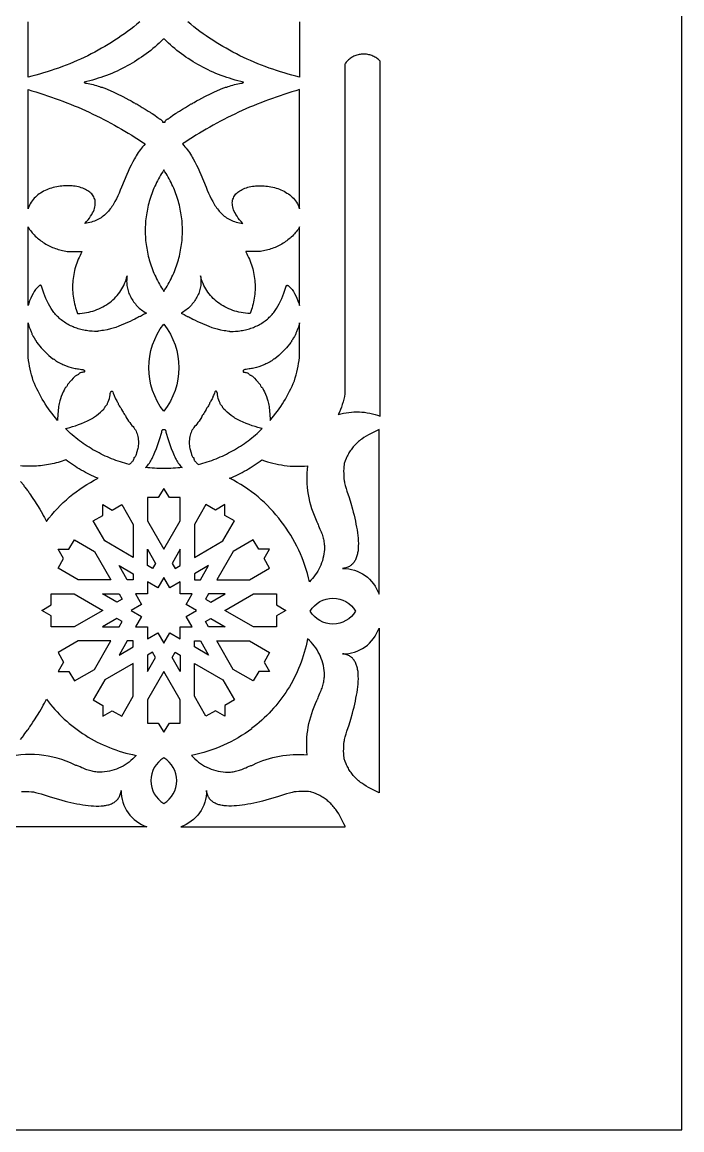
# Model space of a CAD drawing. Extents: x -580 to 993, y -400 to 388.
# Drawn here: x 427.5 to 580, y -387.5 to -131.6 of the extents above; entities that cross this region are included whole.
import ezdxf

# ---------------------------------------------------------------- set-up
doc = ezdxf.new("R2010")
doc.units = 0
doc.layers.add('LAYER_1', color=18, linetype='CONTINUOUS')

msp = doc.modelspace()

# ---------------------------------------------------------------- linework, layer by layer
at = {"layer": 'LAYER_1'}
for points in [[(-580, -387.5), (580, -387.5), (580, 387.5), (-580, 387.5)], [(460.25, -154.75), (460.4, -154.75), (460.45, -154.75), (460.48, -154.74), (460.51, -154.72), (460.53, -154.7), (460.55, -154.64), (460.59, -154.53), (460.66, -154.42), (460.74, -154.31), (460.83, -154.21), (460.94, -154.12), (461.04, -154.05), (461.14, -154), (461.18, -153.99), (461.22, -153.98), (461.29, -153.97), (461.37, -153.94), (461.44, -153.89), (461.5, -153.83), (461.6, -153.73), (461.79, -153.57), (462.36, -153.15), (462.98, -152.72), (463.25, -152.55), (463.45, -152.43), (463.87, -152.18), (464.57, -151.75), (465.26, -151.32), (465.71, -151.06), (465.96, -150.9), (466.22, -150.72), (466.33, -150.64), (466.44, -150.57), (466.54, -150.53), (466.61, -150.51), (466.7, -150.48), (466.86, -150.4), (467.07, -150.29), (467.29, -150.15), (467.82, -149.83), (468.09, -149.67), (468.32, -149.55), (469.7, -148.83), (470.16, -148.6), (470.74, -148.33), (471.38, -148.03), (471.98, -147.76), (473.92, -146.91), (474.35, -146.74), (474.5, -146.68), (474.59, -146.67), (474.67, -146.65), (474.8, -146.61), (475.14, -146.49), (475.44, -146.38), (475.8, -146.26), (476.19, -146.15), (476.59, -146.03), (477, -145.93), (477.39, -145.85), (477.74, -145.78), (478.03, -145.73), (478.33, -145.69), (478.44, -145.66), (478.53, -145.63), (478.6, -145.6), (478.65, -145.56), (478.68, -145.53), (478.69, -145.49), (478.03, -145.34), (477.38, -145.17), (476.72, -144.99), (476.08, -144.8), (475.43, -144.6), (474.8, -144.39), (474.17, -144.17), (473.54, -143.94), (472.92, -143.7), (472.3, -143.45), (471.69, -143.19), (471.08, -142.92), (470.48, -142.64), (469.89, -142.35), (469.3, -142.05), (468.72, -141.74), (468.15, -141.42), (467.58, -141.09), (467.02, -140.76), (466.46, -140.41), (465.91, -140.05), (465.37, -139.69), (464.84, -139.31), (464.32, -138.93), (463.8, -138.54), (463.29, -138.14), (462.78, -137.73), (462.29, -137.31), (461.8, -136.88), (461.33, -136.45), (460.86, -136), (460.4, -135.55), (460.38, -135.55), (460.25, -135.54), (460.13, -135.55), (460.11, -135.55), (459.65, -136), (459.18, -136.45), (458.7, -136.88), (458.22, -137.31), (457.72, -137.73), (457.22, -138.14), (456.71, -138.54), (456.19, -138.93), (455.67, -139.31), (455.13, -139.69), (454.59, -140.05), (454.05, -140.41), (453.49, -140.76), (452.93, -141.09), (452.36, -141.42), (451.79, -141.74), (451.21, -142.05), (450.62, -142.35), (450.03, -142.64), (449.43, -142.92), (448.82, -143.19), (448.21, -143.45), (447.59, -143.7), (446.97, -143.94), (446.34, -144.17), (445.71, -144.39), (445.07, -144.6), (444.43, -144.8), (443.78, -144.99), (443.13, -145.17), (442.48, -145.34), (441.82, -145.49), (441.83, -145.53), (441.86, -145.56), (441.91, -145.6), (441.98, -145.63), (442.07, -145.66), (442.18, -145.69), (442.47, -145.73), (442.77, -145.78), (443.12, -145.85), (443.51, -145.93), (443.92, -146.03), (444.32, -146.15), (444.71, -146.26), (445.07, -146.38), (445.36, -146.49), (445.71, -146.61), (445.84, -146.65), (445.92, -146.67), (446.01, -146.68), (446.16, -146.74), (446.36, -146.81), (446.59, -146.91), (448.52, -147.76), (449.13, -148.03), (449.77, -148.33), (450.35, -148.6), (450.81, -148.83), (452.19, -149.55), (452.42, -149.67), (452.69, -149.83), (452.97, -149.99), (453.22, -150.15), (453.44, -150.29), (453.65, -150.4), (453.81, -150.48), (453.86, -150.5), (453.9, -150.51), (453.97, -150.53), (454.07, -150.57), (454.18, -150.64), (454.29, -150.72), (454.55, -150.9), (454.68, -150.99), (454.8, -151.06), (455.24, -151.32), (455.94, -151.75), (456.63, -152.18), (457.06, -152.43), (457.26, -152.55), (457.52, -152.72), (458.15, -153.15), (458.71, -153.57), (458.91, -153.73), (459.01, -153.83), (459.07, -153.89), (459.14, -153.94), (459.22, -153.97), (459.29, -153.98), (459.37, -154), (459.47, -154.05), (459.57, -154.12), (459.67, -154.21), (459.77, -154.31), (459.85, -154.42), (459.92, -154.53), (459.96, -154.64), (459.98, -154.7), (460, -154.72), (460.03, -154.74), (460.06, -154.75), (460.11, -154.75)], [(510.25, -140.65), (510.07, -140.45), (509.88, -140.28), (509.68, -140.11), (509.48, -139.96), (509.27, -139.81), (509.05, -139.68), (508.82, -139.56), (508.6, -139.46), (508.36, -139.36), (508.12, -139.28), (507.88, -139.21), (507.64, -139.15), (507.39, -139.1), (507.14, -139.06), (506.89, -139.03), (506.64, -139.02), (506.39, -139.02), (506.14, -139.03), (505.89, -139.05), (505.64, -139.08), (505.39, -139.12), (505.15, -139.18), (504.9, -139.24), (504.67, -139.32), (504.43, -139.41), (504.2, -139.5), (503.98, -139.61), (503.76, -139.74), (503.55, -139.87), (503.35, -140.01), (503.15, -140.16), (502.96, -140.33), (502.8, -140.47), (502.66, -140.61), (502.52, -140.75), (502.4, -140.89), (502.22, -141.12), (502.15, -141.23), (502.1, -141.32), (502.1, -217.51), (501.98, -218.12), (501.84, -218.73), (501.68, -219.34), (501.5, -219.94), (501.3, -220.53), (501.07, -221.12), (500.83, -221.7), (500.57, -222.28), (501.17, -222.11), (501.77, -221.97), (502.38, -221.86), (502.99, -221.77), (503.6, -221.7), (504.21, -221.66), (504.83, -221.65), (505.45, -221.66), (506.06, -221.69), (506.67, -221.75), (507.28, -221.84), (507.89, -221.95), (508.49, -222.09), (509.09, -222.26), (509.67, -222.44), (510.25, -222.66)], [(428.86, -147.2), (429.77, -147.47), (430.68, -147.74), (431.59, -148.02), (432.49, -148.31), (433.39, -148.61), (434.28, -148.92), (435.17, -149.23), (436.06, -149.56), (436.94, -149.89), (437.82, -150.23), (438.69, -150.58), (439.56, -150.94), (440.43, -151.3), (441.29, -151.68), (442.14, -152.06), (442.99, -152.45), (443.84, -152.85), (444.68, -153.25), (445.52, -153.67), (446.35, -154.09), (447.18, -154.52), (448, -154.96), (448.82, -155.4), (449.63, -155.86), (450.44, -156.32), (451.24, -156.79), (452.04, -157.26), (452.83, -157.75), (453.61, -158.24), (454.39, -158.74), (455.16, -159.25), (455.93, -159.77), (455.64, -160.09), (455.36, -160.41), (455.09, -160.75), (454.83, -161.08), (454.58, -161.42), (454.34, -161.77), (454.11, -162.12), (453.89, -162.47), (453.67, -162.82), (453.46, -163.18), (453.06, -163.9), (452.69, -164.63), (452.33, -165.36), (452, -166.1), (451.68, -166.83), (451.07, -168.29), (450.49, -169.72), (450.19, -170.42), (449.9, -171.11), (449.59, -171.78), (449.28, -172.42), (448.95, -173.05), (448.61, -173.65), (448.43, -173.95), (448.24, -174.23), (448.05, -174.51), (447.85, -174.78), (447.65, -175.04), (447.44, -175.29), (447.22, -175.54), (446.99, -175.77), (446.76, -176), (446.52, -176.22), (446.27, -176.43), (446.01, -176.63), (445.74, -176.82), (445.45, -176.99), (445.16, -177.16), (444.86, -177.32), (444.55, -177.46), (444.22, -177.59), (443.88, -177.71), (443.53, -177.82), (443.17, -177.92), (442.79, -178), (442.4, -178.07), (442, -178.12), (442.39, -177.7), (442.74, -177.28), (443.06, -176.87), (443.34, -176.47), (443.58, -176.09), (443.8, -175.71), (443.98, -175.34), (444.13, -174.99), (444.24, -174.64), (444.33, -174.3), (444.39, -173.98), (444.42, -173.66), (444.42, -173.36), (444.4, -173.07), (444.35, -172.78), (444.28, -172.51), (444.18, -172.25), (444.06, -172), (443.92, -171.76), (443.76, -171.54), (443.58, -171.32), (443.37, -171.11), (443.15, -170.92), (442.92, -170.74), (442.66, -170.57), (442.39, -170.41), (442.11, -170.26), (441.81, -170.12), (441.5, -170), (441.18, -169.89), (440.84, -169.78), (440.5, -169.7), (440.14, -169.62), (439.78, -169.55), (439.41, -169.5), (439.03, -169.46), (438.65, -169.43), (438.26, -169.42), (437.87, -169.41), (437.48, -169.42), (437.08, -169.44), (436.68, -169.48), (436.28, -169.52), (435.88, -169.58), (435.49, -169.66), (435.09, -169.74), (434.7, -169.84), (434.31, -169.95), (433.93, -170.07), (433.55, -170.21), (433.18, -170.36), (432.82, -170.53), (432.46, -170.7), (432.12, -170.89), (431.78, -171.1), (431.46, -171.32), (431.15, -171.55), (430.85, -171.79), (430.57, -172.05), (430.3, -172.32), (430.04, -172.61), (429.8, -172.91), (429.58, -173.23), (429.38, -173.56), (429.2, -173.93), (429.13, -174.12), (429.07, -174.28), (429.01, -174.42), (428.96, -174.55), (428.91, -174.65), (428.86, -174.72)], [(491.65, -147.2), (490.74, -147.47), (489.83, -147.74), (488.92, -148.02), (488.02, -148.31), (487.12, -148.61), (486.23, -148.92), (485.34, -149.23), (484.45, -149.56), (483.57, -149.89), (482.69, -150.23), (481.82, -150.58), (480.95, -150.94), (480.08, -151.3), (479.22, -151.68), (478.37, -152.06), (477.51, -152.45), (476.67, -152.85), (475.83, -153.25), (474.99, -153.67), (474.16, -154.09), (473.33, -154.52), (472.51, -154.96), (471.69, -155.4), (470.88, -155.86), (470.07, -156.32), (469.27, -156.79), (468.47, -157.26), (467.68, -157.75), (466.9, -158.24), (466.12, -158.74), (465.34, -159.25), (464.58, -159.77), (464.87, -160.09), (465.14, -160.41), (465.41, -160.75), (465.67, -161.08), (465.92, -161.42), (466.16, -161.77), (466.4, -162.12), (466.62, -162.47), (466.84, -162.82), (467.05, -163.18), (467.45, -163.9), (467.82, -164.63), (468.17, -165.36), (468.51, -166.1), (468.83, -166.83), (469.44, -168.29), (470.02, -169.72), (470.31, -170.42), (470.61, -171.11), (470.92, -171.78), (471.23, -172.42), (471.56, -173.05), (471.9, -173.65), (472.08, -173.95), (472.27, -174.23), (472.46, -174.51), (472.66, -174.78), (472.86, -175.04), (473.07, -175.29), (473.29, -175.54), (473.51, -175.77), (473.75, -176), (473.99, -176.22), (474.24, -176.43), (474.5, -176.63), (474.77, -176.82), (475.05, -176.99), (475.35, -177.16), (475.65, -177.32), (475.96, -177.46), (476.29, -177.59), (476.62, -177.71), (476.97, -177.82), (477.34, -177.92), (477.71, -178), (478.1, -178.07), (478.51, -178.12), (478.12, -177.7), (477.77, -177.28), (477.45, -176.87), (477.17, -176.47), (476.92, -176.09), (476.71, -175.71), (476.53, -175.34), (476.38, -174.99), (476.27, -174.64), (476.18, -174.3), (476.12, -173.98), (476.09, -173.66), (476.08, -173.36), (476.11, -173.07), (476.16, -172.78), (476.23, -172.51), (476.33, -172.25), (476.45, -172), (476.59, -171.76), (476.75, -171.54), (476.93, -171.32), (477.13, -171.11), (477.35, -170.92), (477.59, -170.74), (477.85, -170.57), (478.12, -170.41), (478.4, -170.26), (478.7, -170.12), (479.01, -170), (479.33, -169.89), (479.67, -169.78), (480.01, -169.7), (480.37, -169.62), (480.73, -169.55), (481.1, -169.5), (481.48, -169.46), (481.86, -169.43), (482.25, -169.42), (482.64, -169.41), (483.03, -169.42), (483.43, -169.44), (483.83, -169.48), (484.23, -169.52), (484.63, -169.58), (485.02, -169.66), (485.42, -169.74), (485.81, -169.84), (486.2, -169.95), (486.58, -170.07), (486.96, -170.21), (487.33, -170.36), (487.69, -170.53), (488.04, -170.7), (488.39, -170.89), (488.72, -171.1), (489.05, -171.32), (489.36, -171.55), (489.66, -171.79), (489.94, -172.05), (490.21, -172.32), (490.47, -172.61), (490.7, -172.91), (490.92, -173.23), (491.13, -173.56), (491.31, -173.93), (491.38, -174.12), (491.44, -174.28), (491.49, -174.42), (491.55, -174.55), (491.6, -174.65), (491.65, -174.72)], [(460.25, -193.81), (460.52, -193.4), (460.78, -192.99), (461.02, -192.58), (461.26, -192.16), (461.49, -191.75), (461.72, -191.33), (461.93, -190.9), (462.14, -190.48), (462.34, -190.05), (462.53, -189.62), (462.71, -189.19), (462.88, -188.75), (463.04, -188.32), (463.2, -187.88), (463.35, -187.44), (463.48, -187), (463.61, -186.55), (463.74, -186.11), (463.85, -185.66), (463.96, -185.22), (464.05, -184.77), (464.14, -184.32), (464.22, -183.87), (464.29, -183.42), (464.35, -182.96), (464.41, -182.51), (464.46, -182.06), (464.49, -181.61), (464.52, -181.15), (464.54, -180.7), (464.56, -180.24), (464.56, -179.79), (464.56, -179.33), (464.54, -178.88), (464.52, -178.42), (464.49, -177.97), (464.46, -177.52), (464.41, -177.06), (464.35, -176.61), (464.29, -176.16), (464.22, -175.71), (464.14, -175.26), (464.05, -174.81), (463.96, -174.36), (463.85, -173.91), (463.74, -173.46), (463.61, -173.02), (463.48, -172.58), (463.35, -172.14), (463.2, -171.7), (463.04, -171.26), (462.88, -170.82), (462.71, -170.39), (462.53, -169.95), (462.34, -169.52), (462.14, -169.1), (461.93, -168.67), (461.72, -168.25), (461.49, -167.83), (461.26, -167.41), (461.02, -166.99), (460.78, -166.58), (460.52, -166.17), (460.25, -165.77), (459.99, -166.17), (459.73, -166.58), (459.48, -166.99), (459.24, -167.41), (459.01, -167.83), (458.79, -168.25), (458.58, -168.67), (458.37, -169.1), (458.17, -169.52), (457.98, -169.95), (457.8, -170.39), (457.63, -170.82), (457.47, -171.26), (457.31, -171.7), (457.16, -172.14), (457.02, -172.58), (456.89, -173.02), (456.77, -173.46), (456.66, -173.91), (456.55, -174.36), (456.46, -174.81), (456.37, -175.26), (456.29, -175.71), (456.22, -176.16), (456.15, -176.61), (456.1, -177.06), (456.05, -177.52), (456.01, -177.97), (455.99, -178.42), (455.96, -178.88), (455.95, -179.33), (455.95, -179.79), (455.95, -180.24), (455.96, -180.7), (455.99, -181.15), (456.01, -181.61), (456.05, -182.06), (456.1, -182.51), (456.15, -182.96), (456.22, -183.42), (456.29, -183.87), (456.37, -184.32), (456.46, -184.77), (456.55, -185.22), (456.66, -185.66), (456.77, -186.11), (456.89, -186.55), (457.02, -187), (457.16, -187.44), (457.31, -187.88), (457.47, -188.32), (457.63, -188.75), (457.8, -189.19), (457.98, -189.62), (458.17, -190.05), (458.37, -190.48), (458.58, -190.9), (458.79, -191.33), (459.01, -191.75), (459.24, -192.16), (459.48, -192.58), (459.73, -192.99), (459.99, -193.4)], [(428.86, -178.92), (429.04, -179.21), (429.23, -179.49), (429.43, -179.76), (429.64, -180.03), (429.85, -180.29), (430.08, -180.54), (430.31, -180.79), (430.54, -181.03), (430.79, -181.26), (431.04, -181.49), (431.3, -181.71), (431.56, -181.92), (431.83, -182.13), (432.11, -182.33), (432.39, -182.52), (432.68, -182.71), (432.98, -182.88), (433.28, -183.05), (433.58, -183.22), (433.89, -183.37), (434.21, -183.52), (434.53, -183.65), (434.85, -183.78), (435.18, -183.91), (435.51, -184.02), (435.84, -184.13), (436.18, -184.22), (436.52, -184.31), (436.87, -184.39), (437.22, -184.46), (437.57, -184.52), (437.93, -184.58), (438.58, -184.6), (439.34, -184.62), (441.28, -184.63), (441.32, -184.72), (441.09, -185.13), (440.88, -185.55), (440.67, -185.98), (440.48, -186.4), (440.31, -186.83), (440.14, -187.27), (439.99, -187.7), (439.85, -188.14), (439.72, -188.58), (439.61, -189.03), (439.51, -189.47), (439.42, -189.92), (439.34, -190.37), (439.28, -190.82), (439.23, -191.27), (439.19, -191.73), (439.16, -192.18), (439.15, -192.63), (439.15, -193.09), (439.16, -193.54), (439.19, -194), (439.23, -194.45), (439.28, -194.9), (439.35, -195.35), (439.42, -195.81), (439.51, -196.26), (439.62, -196.7), (439.73, -197.15), (439.86, -197.6), (440, -198.04), (440.16, -198.48), (440.33, -198.92), (440.85, -198.89), (441.37, -198.85), (441.88, -198.79), (442.39, -198.71), (442.89, -198.61), (443.38, -198.49), (443.86, -198.35), (444.33, -198.2), (444.8, -198.03), (445.25, -197.84), (445.7, -197.63), (446.13, -197.41), (446.56, -197.17), (446.97, -196.92), (447.37, -196.65), (447.75, -196.37), (448.12, -196.08), (448.48, -195.77), (448.83, -195.45), (449.16, -195.11), (449.47, -194.76), (449.77, -194.4), (450.05, -194.03), (450.31, -193.65), (450.56, -193.25), (450.79, -192.85), (451, -192.43), (451.19, -192.01), (451.36, -191.57), (451.51, -191.13), (451.64, -190.68), (451.75, -190.22), (451.71, -190.54), (451.68, -190.86), (451.67, -191.18), (451.66, -191.5), (451.67, -191.81), (451.7, -192.13), (451.73, -192.44), (451.78, -192.75), (451.84, -193.06), (451.91, -193.37), (452, -193.67), (452.09, -193.97), (452.2, -194.27), (452.32, -194.56), (452.45, -194.85), (452.59, -195.13), (452.74, -195.41), (452.91, -195.69), (453.08, -195.95), (453.27, -196.22), (453.46, -196.48), (453.67, -196.73), (453.88, -196.97), (454.11, -197.21), (454.35, -197.45), (454.59, -197.67), (454.85, -197.89), (455.11, -198.1), (455.39, -198.3), (455.67, -198.49), (455.96, -198.68), (456.27, -198.86), (456.18, -198.87), (456.09, -198.9), (455.91, -198.97), (455.74, -199.07), (455.57, -199.18), (455.31, -199.34), (455.09, -199.48), (454.91, -199.58), (454.85, -199.6), (454.81, -199.61), (454.7, -199.64), (454.51, -199.73), (454.25, -199.86), (453.96, -200.02), (453.56, -200.23), (453.04, -200.49), (452.44, -200.77), (451.84, -201.03), (449.84, -201.89), (449.13, -202.16), (448.83, -202.26), (448.54, -202.35), (448.25, -202.43), (447.93, -202.5), (447.14, -202.67), (446.3, -202.82), (445.91, -202.88), (445.62, -202.92), (445.21, -202.98), (445.07, -203.01), (445, -203.04), (444.97, -203.05), (444.88, -203.05), (444.6, -203.06), (444.19, -203.05), (443.71, -203.03), (443.38, -203.01), (443.04, -202.98), (442.71, -202.94), (442.38, -202.89), (442.05, -202.84), (441.73, -202.78), (441.41, -202.71), (441.09, -202.63), (440.78, -202.54), (440.46, -202.45), (440.16, -202.35), (439.85, -202.24), (439.55, -202.13), (439.26, -202.01), (438.96, -201.88), (438.68, -201.74), (438.39, -201.6), (438.12, -201.45), (437.84, -201.29), (437.58, -201.13), (437.31, -200.96), (437.06, -200.79), (436.81, -200.6), (436.56, -200.42), (436.32, -200.22), (436.09, -200.02), (435.87, -199.81), (435.65, -199.6), (435.44, -199.38), (435.23, -199.16), (435.04, -198.93), (434.85, -198.69), (434.54, -198.27), (434.22, -197.79), (433.9, -197.26), (433.59, -196.69), (433.29, -196.09), (433, -195.47), (432.73, -194.84), (432.48, -194.22), (431.96, -192.63), (431.94, -192.57), (431.92, -192.51), (431.89, -192.47), (431.86, -192.44), (431.81, -192.42), (431.76, -192.42), (431.69, -192.43), (431.63, -192.46), (431.55, -192.49), (431.47, -192.54), (431.29, -192.67), (431.1, -192.85), (430.89, -193.07), (430.75, -193.23), (430.61, -193.42), (430.46, -193.62), (430.32, -193.84), (430.03, -194.33), (429.75, -194.86), (429.49, -195.42), (429.24, -195.99), (429.03, -196.56), (428.94, -196.84), (428.86, -197.11)], [(491.65, -178.92), (491.47, -179.21), (491.28, -179.49), (491.08, -179.76), (490.87, -180.03), (490.65, -180.29), (490.43, -180.54), (490.2, -180.79), (489.96, -181.03), (489.72, -181.26), (489.47, -181.49), (489.21, -181.71), (488.95, -181.92), (488.67, -182.13), (488.4, -182.33), (488.11, -182.52), (487.83, -182.71), (487.53, -182.88), (487.23, -183.05), (486.93, -183.22), (486.62, -183.37), (486.3, -183.52), (485.98, -183.65), (485.66, -183.78), (485.33, -183.91), (485, -184.02), (484.67, -184.13), (484.33, -184.22), (483.98, -184.31), (483.64, -184.39), (483.29, -184.46), (482.94, -184.52), (482.58, -184.58), (481.92, -184.6), (481.17, -184.62), (479.23, -184.63), (479.19, -184.72), (479.42, -185.13), (479.63, -185.55), (479.83, -185.98), (480.02, -186.4), (480.2, -186.83), (480.37, -187.27), (480.52, -187.7), (480.66, -188.14), (480.79, -188.58), (480.9, -189.03), (481, -189.47), (481.09, -189.92), (481.17, -190.37), (481.23, -190.82), (481.28, -191.27), (481.32, -191.73), (481.34, -192.18), (481.36, -192.63), (481.36, -193.09), (481.34, -193.54), (481.32, -194), (481.28, -194.45), (481.23, -194.9), (481.16, -195.35), (481.09, -195.81), (481, -196.26), (480.89, -196.7), (480.78, -197.15), (480.65, -197.6), (480.51, -198.04), (480.35, -198.48), (480.18, -198.92), (479.66, -198.89), (479.14, -198.85), (478.63, -198.79), (478.12, -198.71), (477.62, -198.61), (477.13, -198.49), (476.65, -198.35), (476.18, -198.2), (475.71, -198.03), (475.25, -197.84), (474.81, -197.63), (474.38, -197.41), (473.95, -197.17), (473.54, -196.92), (473.14, -196.65), (472.76, -196.37), (472.38, -196.08), (472.03, -195.77), (471.68, -195.45), (471.35, -195.11), (471.04, -194.76), (470.74, -194.4), (470.46, -194.03), (470.2, -193.65), (469.95, -193.25), (469.72, -192.85), (469.51, -192.43), (469.32, -192.01), (469.15, -191.57), (469, -191.13), (468.87, -190.68), (468.76, -190.22), (468.8, -190.54), (468.83, -190.86), (468.84, -191.18), (468.84, -191.5), (468.83, -191.81), (468.81, -192.13), (468.78, -192.44), (468.73, -192.75), (468.67, -193.06), (468.6, -193.37), (468.51, -193.67), (468.42, -193.97), (468.31, -194.27), (468.19, -194.56), (468.06, -194.85), (467.92, -195.13), (467.76, -195.41), (467.6, -195.69), (467.43, -195.95), (467.24, -196.22), (467.05, -196.48), (466.84, -196.73), (466.62, -196.97), (466.4, -197.21), (466.16, -197.45), (465.92, -197.67), (465.66, -197.89), (465.4, -198.1), (465.12, -198.3), (464.84, -198.49), (464.54, -198.68), (464.24, -198.86), (464.33, -198.87), (464.42, -198.9), (464.6, -198.97), (464.77, -199.07), (464.94, -199.18), (465.19, -199.34), (465.42, -199.48), (465.6, -199.58), (465.66, -199.6), (465.7, -199.61), (465.8, -199.64), (466, -199.73), (466.26, -199.86), (466.55, -200.02), (466.94, -200.23), (467.47, -200.49), (468.07, -200.77), (468.66, -201.03), (470.67, -201.89), (471.38, -202.16), (471.68, -202.26), (471.96, -202.35), (472.26, -202.43), (472.57, -202.5), (473.37, -202.67), (474.21, -202.82), (474.6, -202.88), (474.89, -202.92), (475.3, -202.98), (475.44, -203.01), (475.5, -203.04), (475.54, -203.05), (475.63, -203.05), (475.91, -203.06), (476.31, -203.05), (476.8, -203.03), (477.13, -203.01), (477.47, -202.98), (477.8, -202.94), (478.13, -202.89), (478.45, -202.84), (478.78, -202.78), (479.1, -202.71), (479.42, -202.63), (479.73, -202.54), (480.04, -202.45), (480.35, -202.35), (480.66, -202.24), (480.96, -202.13), (481.25, -202.01), (481.54, -201.88), (481.83, -201.74), (482.11, -201.6), (482.39, -201.45), (482.67, -201.29), (482.93, -201.13), (483.19, -200.96), (483.45, -200.79), (483.7, -200.6), (483.95, -200.42), (484.18, -200.22), (484.42, -200.02), (484.64, -199.81), (484.86, -199.6), (485.07, -199.38), (485.27, -199.16), (485.47, -198.93), (485.66, -198.69), (485.97, -198.27), (486.29, -197.79), (486.6, -197.26), (486.92, -196.69), (487.22, -196.09), (487.51, -195.47), (487.78, -194.84), (488.03, -194.22), (488.55, -192.63), (488.56, -192.57), (488.58, -192.51), (488.61, -192.47), (488.65, -192.44), (488.7, -192.42), (488.75, -192.42), (488.81, -192.43), (488.88, -192.46), (488.96, -192.49), (489.04, -192.54), (489.21, -192.67), (489.41, -192.85), (489.62, -193.07), (489.76, -193.23), (489.9, -193.42), (490.05, -193.62), (490.19, -193.84), (490.48, -194.33), (490.76, -194.86), (491.02, -195.42), (491.26, -195.99), (491.48, -196.56), (491.57, -196.84), (491.65, -197.11)], [(428.86, -201.12), (428.99, -201.57), (429.15, -202.05), (429.35, -202.56), (429.59, -203.16), (429.73, -203.49), (429.77, -203.61), (429.78, -203.68), (429.82, -203.78), (429.93, -203.97), (430.08, -204.23), (430.27, -204.53), (430.61, -205.08), (430.71, -205.27), (430.75, -205.36), (430.76, -205.39), (430.78, -205.44), (430.83, -205.51), (430.92, -205.63), (431.92, -206.82), (432.34, -207.3), (432.81, -207.8), (433.28, -208.27), (433.69, -208.66), (434.56, -209.43), (434.71, -209.43), (434.79, -209.45), (434.87, -209.49), (434.96, -209.56), (435.05, -209.64), (435.15, -209.74), (435.3, -209.85), (435.47, -209.96), (435.65, -210.06), (436.01, -210.23), (436.28, -210.38), (436.46, -210.49), (436.66, -210.59), (436.88, -210.7), (437.13, -210.8), (437.68, -211.01), (438.27, -211.21), (438.87, -211.39), (439.47, -211.55), (439.75, -211.61), (440.02, -211.66), (440.27, -211.7), (440.5, -211.73), (440.9, -211.77), (441.26, -211.83), (441.54, -211.89), (441.64, -211.92), (441.71, -211.94), (441.81, -212.01), (441.88, -212.08), (441.92, -212.17), (441.95, -212.26), (441.95, -212.34), (441.94, -212.38), (441.92, -212.41), (441.9, -212.44), (441.86, -212.46), (441.83, -212.48), (441.78, -212.48), (441.56, -212.5), (441.36, -212.53), (441.19, -212.57), (441.03, -212.61), (440.89, -212.67), (440.78, -212.73), (440.69, -212.8), (440.62, -212.88), (440.52, -212.98), (440.4, -213.08), (440.26, -213.16), (440.13, -213.21), (440.04, -213.25), (439.93, -213.32), (439.79, -213.43), (439.63, -213.56), (439.28, -213.9), (438.9, -214.3), (437.98, -215.31), (437.88, -215.62), (437.84, -215.74), (437.78, -215.84), (437.71, -215.91), (437.68, -215.92), (437.66, -215.93), (437.63, -215.94), (437.61, -215.95), (437.55, -216.02), (437.47, -216.12), (437.39, -216.25), (437.19, -216.61), (436.98, -217.05), (436.76, -217.56), (436.54, -218.09), (436.35, -218.62), (436.2, -219.11), (436.12, -219.42), (436.04, -219.74), (435.98, -220.08), (435.92, -220.43), (435.88, -220.8), (435.84, -221.19), (435.8, -221.61), (435.78, -222.05), (435.7, -223.63), (435.26, -223.11), (434.82, -222.58), (434.41, -222.05), (434, -221.5), (433.6, -220.95), (433.22, -220.4), (432.85, -219.83), (432.49, -219.26), (432.15, -218.68), (431.81, -218.09), (431.49, -217.5), (431.19, -216.9), (430.89, -216.3), (430.61, -215.69), (430.34, -215.07), (430.08, -214.45), (429.88, -213.79), (429.7, -213.12), (429.53, -212.46), (429.37, -211.8), (429.22, -211.13), (429.09, -210.47), (428.97, -209.8), (428.86, -209.12)], [(491.65, -201.12), (491.52, -201.57), (491.36, -202.05), (491.16, -202.56), (490.91, -203.16), (490.78, -203.49), (490.74, -203.61), (490.73, -203.68), (490.69, -203.78), (490.58, -203.97), (490.43, -204.23), (490.24, -204.53), (489.9, -205.08), (489.8, -205.27), (489.76, -205.36), (489.75, -205.39), (489.73, -205.44), (489.68, -205.51), (489.59, -205.63), (488.59, -206.82), (488.17, -207.3), (487.69, -207.8), (487.23, -208.27), (486.82, -208.66), (485.95, -209.43), (485.8, -209.43), (485.72, -209.45), (485.64, -209.49), (485.54, -209.56), (485.46, -209.64), (485.36, -209.74), (485.21, -209.85), (485.04, -209.96), (484.86, -210.06), (484.5, -210.23), (484.22, -210.38), (484.05, -210.49), (483.85, -210.59), (483.62, -210.7), (483.38, -210.8), (482.83, -211.01), (482.24, -211.21), (481.64, -211.39), (481.04, -211.55), (480.76, -211.61), (480.49, -211.66), (480.24, -211.7), (480.01, -211.73), (479.61, -211.77), (479.25, -211.83), (478.97, -211.89), (478.86, -211.92), (478.8, -211.94), (478.7, -212.01), (478.63, -212.08), (478.58, -212.17), (478.56, -212.26), (478.56, -212.34), (478.57, -212.38), (478.59, -212.41), (478.61, -212.44), (478.64, -212.46), (478.68, -212.48), (478.73, -212.48), (478.95, -212.5), (479.14, -212.53), (479.32, -212.57), (479.48, -212.61), (479.62, -212.67), (479.73, -212.73), (479.82, -212.8), (479.89, -212.88), (479.99, -212.98), (480.11, -213.08), (480.25, -213.16), (480.38, -213.21), (480.47, -213.25), (480.58, -213.32), (480.72, -213.43), (480.87, -213.56), (481.23, -213.9), (481.61, -214.3), (482.53, -215.31), (482.62, -215.62), (482.67, -215.74), (482.73, -215.84), (482.79, -215.91), (482.82, -215.92), (482.85, -215.93), (482.88, -215.94), (482.9, -215.95), (482.96, -216.02), (483.04, -216.12), (483.12, -216.25), (483.32, -216.61), (483.53, -217.05), (483.75, -217.56), (483.96, -218.09), (484.16, -218.62), (484.31, -219.11), (484.39, -219.42), (484.46, -219.74), (484.53, -220.08), (484.58, -220.43), (484.63, -220.8), (484.67, -221.19), (484.71, -221.61), (484.73, -222.05), (484.81, -223.63), (485.25, -223.11), (485.68, -222.58), (486.1, -222.05), (486.51, -221.5), (486.9, -220.95), (487.29, -220.4), (487.66, -219.83), (488.02, -219.26), (488.36, -218.68), (488.69, -218.09), (489.02, -217.5), (489.32, -216.9), (489.62, -216.3), (489.9, -215.69), (490.17, -215.07), (490.43, -214.45), (490.63, -213.79), (490.81, -213.12), (490.98, -212.46), (491.14, -211.8), (491.29, -211.13), (491.42, -210.47), (491.54, -209.8), (491.65, -209.12)], [(437.5, -225.53), (437.7, -225.46), (437.94, -225.39), (438.5, -225.24), (439.17, -225.06), (439.85, -224.84), (440.55, -224.6), (441.25, -224.33), (441.93, -224.04), (442.59, -223.73), (443.23, -223.41), (443.82, -223.08), (444.01, -222.96), (444.22, -222.82), (444.66, -222.49), (445.13, -222.11), (445.59, -221.71), (446.01, -221.33), (446.35, -220.99), (446.48, -220.84), (446.57, -220.72), (446.64, -220.62), (446.65, -220.58), (446.66, -220.55), (446.67, -220.47), (446.71, -220.39), (446.77, -220.32), (446.85, -220.26), (446.91, -220.21), (446.98, -220.13), (447.06, -220.04), (447.13, -219.93), (447.2, -219.8), (447.27, -219.66), (447.41, -219.33), (447.54, -218.96), (447.66, -218.55), (447.75, -218.13), (447.83, -217.7), (447.88, -217.44), (447.95, -217.2), (447.99, -217.1), (448.03, -217.01), (448.07, -216.94), (448.11, -216.9), (448.17, -216.86), (448.22, -216.84), (448.27, -216.85), (448.32, -216.88), (448.37, -216.95), (448.43, -217.04), (448.58, -217.34), (448.8, -217.86), (448.89, -218.1), (448.95, -218.28), (449.01, -218.45), (449.11, -218.67), (449.24, -218.89), (449.37, -219.11), (449.5, -219.31), (449.6, -219.49), (449.68, -219.65), (449.69, -219.7), (449.7, -219.74), (449.71, -219.79), (449.73, -219.85), (449.82, -220.02), (449.95, -220.24), (450.12, -220.47), (450.28, -220.7), (450.41, -220.91), (450.5, -221.08), (450.52, -221.13), (450.53, -221.17), (450.54, -221.21), (450.57, -221.27), (450.67, -221.46), (450.83, -221.71), (451.01, -222), (451.2, -222.28), (451.36, -222.52), (451.46, -222.7), (451.49, -222.76), (451.5, -222.8), (451.51, -222.85), (451.55, -222.93), (451.67, -223.15), (451.86, -223.44), (452.1, -223.77), (452.36, -224.13), (452.63, -224.48), (452.89, -224.79), (453.13, -225.06), (453.32, -225.29), (453.51, -225.54), (453.67, -225.8), (453.83, -226.09), (453.96, -226.38), (454.08, -226.69), (454.17, -227.02), (454.25, -227.35), (454.32, -227.69), (454.36, -228.03), (454.39, -228.38), (454.39, -228.74), (454.38, -229.09), (454.34, -229.44), (454.29, -229.8), (454.21, -230.14), (453.95, -231.12), (453.85, -231.46), (453.77, -231.73), (453.69, -231.92), (453.62, -232.05), (453.56, -232.13), (453.48, -232.17), (453.45, -232.19), (453.41, -232.22), (453.35, -232.3), (453.31, -232.41), (453.3, -232.52), (453.29, -232.59), (453.25, -232.68), (453.2, -232.77), (453.14, -232.88), (453.06, -233), (452.97, -233.11), (452.86, -233.23), (452.76, -233.35), (452.46, -233.63), (452.35, -233.72), (452.25, -233.78), (451.73, -233.65), (451.22, -233.5), (450.7, -233.35), (450.2, -233.19), (449.69, -233.03), (449.19, -232.85), (448.69, -232.67), (448.19, -232.47), (447.7, -232.27), (447.21, -232.07), (446.72, -231.85), (446.24, -231.62), (445.76, -231.39), (445.29, -231.15), (444.81, -230.9), (444.35, -230.65), (443.88, -230.39), (443.43, -230.11), (442.97, -229.84), (442.52, -229.55), (442.08, -229.26), (441.63, -228.95), (441.2, -228.64), (440.77, -228.33), (440.34, -228), (439.92, -227.67), (439.5, -227.33), (439.09, -226.99), (438.68, -226.64), (438.28, -226.27), (437.89, -225.91)], [(483.01, -225.53), (482.81, -225.46), (482.57, -225.39), (482.01, -225.24), (481.34, -225.06), (480.65, -224.84), (479.96, -224.6), (479.26, -224.33), (478.58, -224.04), (477.91, -223.73), (477.28, -223.41), (476.68, -223.08), (476.5, -222.96), (476.29, -222.82), (475.85, -222.49), (475.38, -222.11), (474.92, -221.71), (474.5, -221.33), (474.16, -220.99), (474.03, -220.84), (473.93, -220.72), (473.87, -220.62), (473.86, -220.58), (473.85, -220.55), (473.84, -220.47), (473.8, -220.39), (473.74, -220.32), (473.66, -220.26), (473.6, -220.21), (473.52, -220.13), (473.45, -220.04), (473.38, -219.93), (473.31, -219.8), (473.24, -219.66), (473.1, -219.33), (472.97, -218.96), (472.85, -218.55), (472.76, -218.13), (472.68, -217.7), (472.63, -217.44), (472.56, -217.2), (472.52, -217.1), (472.48, -217.01), (472.44, -216.94), (472.4, -216.9), (472.34, -216.86), (472.29, -216.84), (472.24, -216.85), (472.19, -216.88), (472.13, -216.95), (472.08, -217.04), (471.93, -217.34), (471.71, -217.86), (471.62, -218.1), (471.56, -218.28), (471.5, -218.45), (471.39, -218.67), (471.27, -218.89), (471.13, -219.11), (471.01, -219.31), (470.9, -219.49), (470.83, -219.65), (470.81, -219.7), (470.81, -219.74), (470.8, -219.79), (470.78, -219.85), (470.69, -220.02), (470.55, -220.24), (470.39, -220.47), (470.23, -220.7), (470.1, -220.91), (470.01, -221.08), (469.99, -221.13), (469.98, -221.17), (469.97, -221.21), (469.94, -221.27), (469.84, -221.46), (469.68, -221.71), (469.49, -222), (469.31, -222.28), (469.15, -222.52), (469.05, -222.7), (469.02, -222.76), (469.01, -222.8), (469, -222.85), (468.96, -222.93), (468.84, -223.15), (468.65, -223.44), (468.41, -223.77), (468.15, -224.13), (467.88, -224.48), (467.62, -224.79), (467.38, -225.06), (467.18, -225.29), (467, -225.54), (466.83, -225.8), (466.68, -226.09), (466.55, -226.38), (466.43, -226.69), (466.33, -227.02), (466.25, -227.35), (466.19, -227.69), (466.15, -228.03), (466.12, -228.38), (466.12, -228.74), (466.13, -229.09), (466.17, -229.44), (466.22, -229.8), (466.3, -230.14), (466.55, -231.12), (466.65, -231.46), (466.74, -231.73), (466.82, -231.92), (466.89, -232.05), (466.95, -232.13), (467.02, -232.17), (467.06, -232.19), (467.1, -232.22), (467.16, -232.3), (467.2, -232.41), (467.21, -232.52), (467.22, -232.59), (467.25, -232.68), (467.3, -232.77), (467.37, -232.88), (467.45, -233), (467.54, -233.11), (467.64, -233.23), (467.75, -233.35), (468.05, -233.63), (468.16, -233.72), (468.26, -233.78), (468.78, -233.65), (469.29, -233.5), (469.8, -233.35), (470.31, -233.19), (470.82, -233.03), (471.32, -232.85), (471.82, -232.67), (472.32, -232.47), (472.81, -232.27), (473.3, -232.07), (473.79, -231.85), (474.27, -231.62), (474.75, -231.39), (475.22, -231.15), (475.69, -230.9), (476.16, -230.65), (476.62, -230.39), (477.08, -230.11), (477.54, -229.84), (477.99, -229.55), (478.43, -229.26), (478.87, -228.95), (479.31, -228.64), (479.74, -228.33), (480.17, -228), (480.59, -227.67), (481.01, -227.33), (481.42, -226.99), (481.82, -226.64), (482.23, -226.27), (482.62, -225.91)], [(460.25, -234.76), (459.69, -234.75), (459.14, -234.74), (458.6, -234.72), (458.07, -234.69), (457.56, -234.65), (457.05, -234.61), (456.55, -234.56), (456.05, -234.5), (456.16, -234.39), (456.29, -234.26), (456.56, -233.94), (456.74, -233.72), (456.91, -233.48), (457.08, -233.23), (457.25, -232.96), (457.41, -232.68), (457.57, -232.39), (457.73, -232.07), (457.89, -231.73), (458.05, -231.37), (458.21, -230.98), (458.54, -230.13), (458.89, -229.15), (459.26, -228.03), (459.8, -226.37), (459.8, -226.16), (459.81, -226.06), (459.85, -225.96), (459.9, -225.86), (459.96, -225.78), (459.99, -225.75), (460.04, -225.73), (460.12, -225.71), (460.25, -225.69), (460.39, -225.71), (460.47, -225.73), (460.52, -225.75), (460.54, -225.78), (460.61, -225.86), (460.66, -225.96), (460.7, -226.06), (460.71, -226.16), (460.71, -226.37), (461.25, -228.03), (461.62, -229.15), (461.96, -230.13), (462.3, -230.98), (462.46, -231.37), (462.62, -231.73), (462.78, -232.07), (462.94, -232.39), (463.1, -232.68), (463.26, -232.96), (463.43, -233.23), (463.6, -233.48), (463.77, -233.72), (463.95, -233.94), (464.22, -234.26), (464.35, -234.39), (464.46, -234.5), (463.96, -234.56), (463.46, -234.61), (462.95, -234.65), (462.44, -234.69), (461.91, -234.72), (461.37, -234.74), (460.82, -234.75)], [(460.25, -253.37), (464.05, -246.81), (464.05, -241.45), (461.56, -241.45), (460.25, -239.33), (458.95, -241.45), (456.46, -241.45), (456.46, -246.81)], [(453.19, -255.26), (446.62, -251.47), (443.95, -246.84), (446.15, -245.56), (446.15, -243.08), (448.31, -244.32), (450.51, -243.04), (453.19, -247.68)], [(467.32, -255.26), (473.88, -251.47), (476.56, -246.84), (474.35, -245.56), (474.35, -243.08), (472.2, -244.32), (470, -243.04), (467.32, -247.68)], [(444.23, -253.87), (448.02, -260.43), (440.44, -260.43), (435.8, -257.76), (437.08, -255.55), (435.83, -253.4), (438.32, -253.4), (439.59, -251.19)], [(476.28, -253.87), (472.49, -260.43), (480.07, -260.43), (484.71, -257.76), (483.43, -255.55), (484.68, -253.4), (482.19, -253.4), (480.91, -251.19)], [(457.67, -257.85), (456.46, -257.15), (456.46, -253.35), (458.36, -256.64)], [(462.84, -257.85), (464.05, -257.15), (464.05, -253.35), (462.15, -256.64)], [(453.19, -260.43), (451.8, -260.43), (449.9, -257.14), (453.19, -259.04)], [(467.32, -260.43), (468.71, -260.43), (470.61, -257.14), (467.32, -259.04)], [(460.25, -275.08), (461.64, -272.68), (464.05, -274.07), (464.05, -271.29), (466.82, -271.29), (465.43, -268.89), (467.84, -267.5), (465.43, -266.11), (466.82, -263.71), (464.05, -263.71), (464.05, -260.93), (461.64, -262.32), (460.25, -259.92), (458.87, -262.32), (456.46, -260.93), (456.46, -263.71), (453.69, -263.71), (455.08, -266.11), (452.67, -267.5), (455.08, -268.89), (453.69, -271.29), (456.46, -271.29), (456.46, -274.07), (458.87, -272.68)], [(432.08, -267.5), (434.21, -266.2), (434.2, -263.71), (439.56, -263.71), (446.12, -267.5), (439.56, -271.29), (434.2, -271.29), (434.21, -268.8)], [(450.6, -264.91), (449.4, -265.61), (446.11, -263.71), (449.91, -263.71)], [(469.91, -264.91), (471.11, -265.61), (474.4, -263.71), (470.6, -263.71)], [(474.38, -267.5), (480.95, -263.71), (486.31, -263.71), (486.3, -266.2), (488.42, -267.5), (486.3, -268.8), (486.31, -271.29), (480.95, -271.29)], [(450.6, -270.09), (449.4, -269.39), (446.11, -271.29), (449.91, -271.29)], [(469.91, -270.09), (471.11, -269.39), (474.4, -271.29), (470.6, -271.29)], [(444.23, -281.13), (448.02, -274.57), (440.44, -274.57), (435.8, -277.24), (437.08, -279.45), (435.83, -281.6), (438.32, -281.6), (439.59, -283.81)], [(453.19, -274.57), (451.8, -274.57), (449.9, -277.86), (453.19, -275.96)], [(480.57, -294.85), (479.81, -295.4), (479.04, -295.93), (478.24, -296.44), (477.43, -296.94), (476.61, -297.4), (475.77, -297.85), (474.92, -298.27), (474.05, -298.67), (473.17, -299.05), (472.28, -299.4), (471.37, -299.73), (470.46, -300.03), (469.53, -300.31), (468.58, -300.56), (467.63, -300.79), (466.67, -300.99), (467.04, -301.41), (467.44, -301.8), (467.86, -302.18), (468.29, -302.53), (468.75, -302.86), (469.21, -303.17), (469.69, -303.46), (470.19, -303.72), (470.7, -303.95), (471.22, -304.16), (471.75, -304.35), (472.29, -304.51), (472.84, -304.64), (473.39, -304.74), (473.96, -304.82), (474.53, -304.87), (474.82, -304.87), (475.11, -304.87), (475.4, -304.86), (475.69, -304.84), (475.98, -304.81), (476.27, -304.77), (476.56, -304.72), (476.85, -304.66), (477.14, -304.6), (477.43, -304.52), (477.72, -304.43), (478.01, -304.33), (478.31, -304.23), (478.6, -304.11), (478.89, -303.98), (479.18, -303.85), (479.59, -303.66), (479.96, -303.51), (480.24, -303.4), (480.34, -303.37), (480.4, -303.36), (480.47, -303.35), (480.57, -303.31), (480.88, -303.16), (481.61, -302.81), (482.36, -302.5), (483.12, -302.21), (483.88, -301.94), (484.65, -301.7), (485.43, -301.49), (486.21, -301.31), (487, -301.15), (487.79, -301.02), (488.58, -300.92), (489.38, -300.85), (490.18, -300.8), (490.98, -300.78), (491.79, -300.78), (492.59, -300.82), (493.39, -300.88), (493.32, -300.07), (493.29, -299.27), (493.28, -298.46), (493.3, -297.66), (493.34, -296.85), (493.42, -296.05), (493.52, -295.25), (493.65, -294.46), (493.8, -293.66), (493.99, -292.88), (494.2, -292.1), (494.44, -291.32), (494.7, -290.56), (494.99, -289.8), (495.31, -289.05), (495.66, -288.31), (495.81, -288), (495.85, -287.9), (495.86, -287.83), (495.87, -287.77), (495.9, -287.67), (496.01, -287.39), (496.16, -287.02), (496.35, -286.61), (496.49, -286.32), (496.61, -286.03), (496.73, -285.74), (496.83, -285.44), (496.93, -285.15), (497.02, -284.86), (497.1, -284.57), (497.16, -284.28), (497.22, -283.99), (497.27, -283.7), (497.31, -283.41), (497.34, -283.12), (497.36, -282.83), (497.37, -282.54), (497.37, -282.25), (497.37, -281.96), (497.32, -281.39), (497.24, -280.82), (497.14, -280.27), (497.01, -279.72), (496.85, -279.18), (496.66, -278.65), (496.45, -278.13), (496.22, -277.62), (495.96, -277.12), (495.67, -276.64), (495.36, -276.18), (495.03, -275.72), (494.68, -275.29), (494.3, -274.87), (493.91, -274.47), (493.49, -274.1), (493.33, -274.89), (493.15, -275.68), (492.95, -276.46), (492.73, -277.23), (492.5, -277.99), (492.25, -278.74), (491.99, -279.49), (491.7, -280.23), (491.4, -280.96), (491.09, -281.68), (490.75, -282.39), (490.41, -283.09), (490.04, -283.78), (489.67, -284.47), (489.27, -285.14), (488.86, -285.8), (488.44, -286.45), (488.01, -287.09), (487.55, -287.72), (487.09, -288.34), (486.61, -288.95), (486.12, -289.54), (485.62, -290.13), (485.1, -290.7), (484.57, -291.26), (484.03, -291.81), (483.47, -292.34), (482.91, -292.87), (482.33, -293.38), (481.74, -293.87), (481.14, -294.35), (480.53, -294.82)], [(467.32, -274.57), (468.71, -274.57), (470.61, -277.86), (467.32, -275.96)], [(476.28, -281.13), (472.49, -274.57), (480.07, -274.57), (484.71, -277.24), (483.43, -279.45), (484.68, -281.6), (482.19, -281.6), (480.91, -283.81)], [(457.67, -277.15), (456.46, -277.85), (456.46, -281.65), (458.36, -278.36)], [(462.84, -277.15), (464.05, -277.85), (464.05, -281.65), (462.15, -278.36)], [(453.19, -279.74), (446.62, -283.53), (443.95, -288.16), (446.15, -289.44), (446.15, -291.92), (448.31, -290.68), (450.51, -291.96), (453.19, -287.32)], [(467.32, -279.74), (473.88, -283.53), (476.56, -288.16), (474.35, -289.44), (474.35, -291.92), (472.2, -290.68), (470, -291.96), (467.32, -287.32)], [(460.25, -295.67), (461.56, -293.55), (464.05, -293.55), (464.05, -288.19), (460.25, -281.63), (456.46, -288.19), (456.46, -293.55), (458.95, -293.55)]]:
    msp.add_lwpolyline(points, close=True, dxfattribs=at)
for points in [[(454.71, -131.57), (454.02, -132.13), (453.32, -132.69), (452.61, -133.23), (451.89, -133.77), (451.17, -134.29), (450.43, -134.81), (449.69, -135.31), (448.94, -135.81), (448.18, -136.29), (447.42, -136.76), (446.64, -137.22), (445.86, -137.67), (445.07, -138.11), (444.27, -138.54), (443.47, -138.96), (442.66, -139.37), (441.84, -139.77), (441.02, -140.15), (440.19, -140.52), (439.35, -140.89), (438.51, -141.24), (437.66, -141.58), (436.8, -141.9), (435.94, -142.22), (435.07, -142.52), (434.2, -142.82), (433.32, -143.1), (432.44, -143.37), (431.55, -143.62), (430.66, -143.87), (429.76, -144.1), (428.86, -144.32), (428.86, -131.57)], [(491.65, -131.57), (491.65, -144.32), (490.75, -144.1), (489.85, -143.87), (488.96, -143.62), (488.07, -143.37), (487.19, -143.1), (486.31, -142.82), (485.44, -142.52), (484.57, -142.22), (483.71, -141.9), (482.85, -141.58), (482, -141.24), (481.16, -140.89), (480.32, -140.52), (479.49, -140.15), (478.67, -139.77), (477.85, -139.37), (477.04, -138.96), (476.24, -138.54), (475.44, -138.11), (474.65, -137.67), (473.87, -137.22), (473.09, -136.76), (472.33, -136.29), (471.57, -135.81), (470.82, -135.31), (470.07, -134.81), (469.34, -134.29), (468.61, -133.77), (467.9, -133.23), (467.19, -132.69), (466.49, -132.13), (465.8, -131.57)], [(437.59, -232.72), (437.16, -232.88), (436.72, -233.03), (436.27, -233.17), (435.83, -233.31), (435.38, -233.43), (434.93, -233.55), (434.48, -233.65), (434.03, -233.75), (433.57, -233.84), (433.12, -233.92), (432.66, -233.99), (432.2, -234.05), (431.74, -234.1), (431.28, -234.14), (430.82, -234.18), (430.36, -234.2), (429.89, -234.22), (429.43, -234.22), (428.97, -234.22), (428.51, -234.21), (428.04, -234.19), (427.58, -234.16), (427.12, -234.12)], [(445.05, -237), (444.56, -236.79), (444.06, -236.57), (443.57, -236.35), (443.09, -236.11), (442.6, -235.87), (442.12, -235.63), (441.65, -235.37), (441.18, -235.11), (440.72, -234.83), (440.26, -234.55), (439.8, -234.27), (439.35, -233.97), (438.9, -233.67), (438.46, -233.36), (438.02, -233.05), (437.59, -232.72)], [(482.91, -232.72), (483.55, -232.95), (484.18, -233.16), (484.83, -233.35), (485.47, -233.52), (486.12, -233.67), (486.78, -233.81), (487.43, -233.92), (488.09, -234.02), (488.76, -234.1), (489.42, -234.16), (490.09, -234.2), (490.75, -234.22), (491.42, -234.22), (492.09, -234.2), (492.76, -234.17), (493.43, -234.11), (493.35, -234.94), (493.3, -235.77), (493.28, -236.6), (493.29, -237.43), (493.33, -238.26), (493.39, -239.08), (493.49, -239.91), (493.62, -240.73), (493.77, -241.54), (493.95, -242.35), (494.17, -243.16), (494.41, -243.96), (494.68, -244.75), (494.98, -245.53), (495.3, -246.3), (495.48, -246.68), (495.66, -247.06), (495.81, -247.37), (495.85, -247.47), (495.86, -247.54), (495.87, -247.6), (495.9, -247.7), (496.01, -247.98), (496.16, -248.35), (496.35, -248.76), (496.49, -249.05), (496.61, -249.34), (496.73, -249.63), (496.83, -249.92), (496.93, -250.22), (497.02, -250.51), (497.1, -250.8), (497.16, -251.09), (497.22, -251.38), (497.27, -251.67), (497.31, -251.96), (497.34, -252.25), (497.36, -252.54), (497.37, -252.83), (497.37, -253.12), (497.37, -253.41), (497.32, -253.95), (497.25, -254.48), (497.16, -255), (497.04, -255.52), (496.9, -256.03), (496.73, -256.54), (496.54, -257.03), (496.33, -257.51), (496.1, -257.98), (495.85, -258.44), (495.57, -258.89), (495.27, -259.32), (494.96, -259.74), (494.62, -260.15), (494.27, -260.54), (493.89, -260.91), (493.68, -259.96), (493.43, -259.02), (493.17, -258.09), (492.87, -257.17), (492.55, -256.25), (492.2, -255.35), (491.83, -254.45), (491.44, -253.57), (491.01, -252.7), (490.57, -251.84), (490.1, -250.99), (489.61, -250.16), (489.09, -249.34), (488.55, -248.54), (487.98, -247.75), (487.39, -246.97), (486.8, -246.2), (486.18, -245.44), (485.54, -244.7), (484.87, -243.98), (484.19, -243.28), (483.49, -242.6), (482.77, -241.94), (482.03, -241.3), (481.27, -240.69), (480.49, -240.09), (479.69, -239.51), (478.88, -238.96), (478.04, -238.43), (477.2, -237.93), (476.33, -237.45), (475.45, -236.99)], [(475.46, -237), (475.95, -236.79), (476.45, -236.57), (476.94, -236.35), (477.42, -236.11), (477.91, -235.87), (478.38, -235.63), (478.86, -235.37), (479.33, -235.11), (479.79, -234.83), (480.25, -234.56), (480.71, -234.27), (481.16, -233.97), (481.61, -233.67), (482.05, -233.36), (482.49, -233.05), (482.92, -232.72)], [(427.1, -237.7), (427.86, -238.57), (427.93, -238.74), (428, -238.86), (428.11, -239.04), (428.42, -239.46), (428.74, -239.85), (428.86, -239.99), (428.93, -240.05), (428.97, -240.08), (429.01, -240.12), (429.03, -240.17), (429.04, -240.22), (429.05, -240.29), (429.1, -240.38), (429.17, -240.49), (429.26, -240.59), (429.42, -240.79), (429.68, -241.17), (430.01, -241.66), (430.38, -242.21), (431.59, -244.15), (432.19, -245.19), (432.4, -245.57), (432.65, -246.03), (432.89, -246.52), (433.12, -246.97), (433.71, -246.2), (434.33, -245.44), (434.97, -244.7), (435.64, -243.98), (436.32, -243.28), (437.02, -242.6), (437.74, -241.94), (438.48, -241.3), (439.24, -240.69), (440.02, -240.09), (440.82, -239.51), (441.63, -238.96), (442.47, -238.43), (443.31, -237.93), (444.18, -237.44), (445.06, -236.99)]]:
    msp.add_lwpolyline(points, dxfattribs=at)
for points in [[(460.25, -221.51, -0.344191), (460.25, -201.37, -0.344191)], [(510, -225.75), (509.88, -225.8), (509.28, -226.11), (508.2, -226.64), (507.6, -226.95), (507.03, -227.27), (506.5, -227.6), (505.99, -227.96), (505.75, -228.14), (505.51, -228.32), (505.28, -228.51), (505.06, -228.71), (504.84, -228.9), (504.64, -229.11), (504.43, -229.31), (504.24, -229.52), (504.05, -229.74), (503.87, -229.96), (503.69, -230.19), (503.52, -230.42), (503.36, -230.65), (503.2, -230.89), (503.05, -231.13), (502.91, -231.38), (502.77, -231.64), (502.64, -231.9), (502.51, -232.16), (502.39, -232.43), (502.17, -232.99), (501.97, -233.57), (501.94, -233.7), (501.91, -233.86), (501.86, -234.27), (501.83, -234.77), (501.82, -235.33), (501.83, -235.92), (501.85, -236.51), (501.89, -237.07), (501.95, -237.57), (501.99, -237.79), (502.04, -238.04), (502.19, -238.66), (502.38, -239.33), (502.59, -239.99), (503.1, -241.4), (503.49, -242.76), (503.87, -244.14), (504.05, -244.84), (504.22, -245.53), (504.38, -246.22), (504.53, -246.91), (504.67, -247.59), (504.8, -248.26), (504.91, -248.93), (505.01, -249.58), (505.09, -250.22), (505.15, -250.85), (505.19, -251.46), (505.22, -252.06), (505.21, -252.63), (505.19, -253.19), (505.14, -253.72), (505.1, -253.98), (505.06, -254.23), (505.01, -254.47), (504.96, -254.71), (504.89, -254.94), (504.82, -255.17), (504.75, -255.38), (504.66, -255.59), (504.57, -255.8), (504.46, -255.99), (504.35, -256.17), (504.23, -256.35), (504.11, -256.52), (503.97, -256.68), (503.83, -256.83), (503.67, -256.97), (503.51, -257.1), (503.34, -257.23), (503.15, -257.34), (502.96, -257.44), (502.76, -257.53), (502.55, -257.61), (502.32, -257.68), (502.09, -257.74), (501.85, -257.79), (501.59, -257.83, -0.324685), (510, -263.79)], [(494.1, -267.68, -0.573187), (504.58, -267.68, -0.573187)], [(510, -309.62), (509.88, -309.57), (509.28, -309.26), (508.2, -308.73), (507.6, -308.42), (507.03, -308.1), (506.5, -307.76), (505.99, -307.41), (505.75, -307.23), (505.51, -307.05), (505.28, -306.86), (505.06, -306.66), (504.84, -306.47), (504.64, -306.26), (504.43, -306.06), (504.24, -305.85), (504.05, -305.63), (503.87, -305.41), (503.69, -305.18), (503.52, -304.95), (503.36, -304.72), (503.2, -304.48), (503.05, -304.24), (502.91, -303.99), (502.77, -303.73), (502.64, -303.47), (502.51, -303.21), (502.39, -302.93), (502.17, -302.38), (501.97, -301.8), (501.94, -301.67), (501.91, -301.51), (501.86, -301.1), (501.83, -300.6), (501.82, -300.04), (501.83, -299.45), (501.85, -298.86), (501.89, -298.3), (501.95, -297.8), (501.99, -297.58), (502.04, -297.33), (502.19, -296.71), (502.38, -296.04), (502.59, -295.38), (503.1, -293.97), (503.49, -292.6), (503.87, -291.22), (504.05, -290.53), (504.22, -289.84), (504.38, -289.15), (504.53, -288.46), (504.67, -287.78), (504.8, -287.11), (504.91, -286.44), (505.01, -285.79), (505.09, -285.15), (505.15, -284.52), (505.19, -283.91), (505.22, -283.31), (505.21, -282.74), (505.19, -282.18), (505.14, -281.65), (505.1, -281.39), (505.06, -281.14), (505.01, -280.89), (504.96, -280.66), (504.89, -280.43), (504.82, -280.2), (504.75, -279.98), (504.66, -279.78), (504.57, -279.57), (504.46, -279.38), (504.35, -279.2), (504.23, -279.02), (504.11, -278.85), (503.97, -278.69), (503.83, -278.54), (503.67, -278.4), (503.51, -278.27), (503.34, -278.14), (503.15, -278.03), (502.96, -277.93), (502.76, -277.84), (502.55, -277.76), (502.32, -277.68), (502.09, -277.62), (501.85, -277.58), (501.59, -277.54, 0.324685), (510, -271.58)], [(460.25, -312.08, 0.573187), (460.25, -301.6, 0.573187)], [(502.19, -317.5), (502.14, -317.38), (501.83, -316.78), (501.3, -315.7), (500.99, -315.1), (500.67, -314.53), (500.33, -314), (499.98, -313.49), (499.8, -313.25), (499.62, -313.01), (499.43, -312.78), (499.23, -312.56), (499.04, -312.34), (498.83, -312.13), (498.63, -311.93), (498.42, -311.74), (498.2, -311.55), (497.98, -311.37), (497.75, -311.19), (497.52, -311.02), (497.29, -310.86), (497.05, -310.7), (496.81, -310.55), (496.56, -310.41), (496.3, -310.27), (496.04, -310.14), (495.78, -310.01), (495.5, -309.89), (494.95, -309.67), (494.37, -309.47), (494.24, -309.44), (494.08, -309.41), (493.67, -309.36), (493.17, -309.33), (492.61, -309.32), (492.02, -309.33), (491.43, -309.35), (490.87, -309.39), (490.37, -309.45), (490.15, -309.49), (489.9, -309.54), (489.28, -309.69), (488.61, -309.88), (487.95, -310.09), (486.54, -310.6), (485.17, -310.99), (483.8, -311.37), (483.1, -311.55), (482.41, -311.72), (481.72, -311.88), (481.03, -312.03), (480.35, -312.17), (479.68, -312.3), (479.01, -312.41), (478.36, -312.51), (477.72, -312.59), (477.09, -312.65), (476.48, -312.69), (475.88, -312.72), (475.31, -312.71), (474.75, -312.69), (474.22, -312.64), (473.96, -312.6), (473.71, -312.56), (473.46, -312.51), (473.23, -312.46), (473, -312.39), (472.77, -312.32), (472.55, -312.25), (472.35, -312.16), (472.14, -312.07), (471.95, -311.96), (471.77, -311.85), (471.59, -311.73), (471.42, -311.61), (471.26, -311.47), (471.11, -311.33), (470.97, -311.17), (470.84, -311.01), (470.71, -310.84), (470.6, -310.65), (470.5, -310.46), (470.41, -310.26), (470.33, -310.05), (470.25, -309.82), (470.19, -309.59), (470.15, -309.35), (470.11, -309.09, -0.324685), (464.15, -317.5)]]:
    msp.add_lwpolyline(points, format="xyb", close=True, dxfattribs=at)
for points in [[(427.1, -297.3), (427.86, -296.43), (427.93, -296.26), (428, -296.14), (428.11, -295.96), (428.42, -295.54), (428.74, -295.15), (428.86, -295.01), (428.93, -294.95), (428.97, -294.92), (429.01, -294.88), (429.03, -294.83), (429.04, -294.78), (429.05, -294.71), (429.1, -294.62), (429.17, -294.51), (429.26, -294.41), (429.42, -294.21), (429.68, -293.83), (430.01, -293.34), (430.38, -292.79), (431.59, -290.85), (432.19, -289.81), (432.4, -289.43), (432.65, -288.97), (432.89, -288.48), (433.12, -288.03), (433.58, -288.64), (434.07, -289.24), (434.56, -289.83), (435.07, -290.41), (435.6, -290.97), (436.13, -291.53), (436.68, -292.07), (437.24, -292.6), (437.81, -293.12), (438.4, -293.62), (438.99, -294.11), (439.6, -294.59), (440.22, -295.05), (440.85, -295.51), (441.49, -295.94), (442.14, -296.36), (442.8, -296.77), (443.47, -297.17), (444.16, -297.54), (444.85, -297.91), (445.55, -298.25), (446.26, -298.59), (446.98, -298.9), (447.71, -299.2), (448.45, -299.49), (449.19, -299.75), (449.95, -300), (450.71, -300.23), (451.48, -300.45), (452.26, -300.65), (453.05, -300.83), (453.84, -300.99), (453.46, -301.41), (453.07, -301.8), (452.65, -302.18), (452.21, -302.53), (451.76, -302.86), (451.3, -303.17), (450.82, -303.46), (450.32, -303.72), (449.81, -303.95), (449.29, -304.16), (448.76, -304.35), (448.22, -304.51), (447.67, -304.64), (447.12, -304.74), (446.55, -304.82), (445.98, -304.87), (445.69, -304.87), (445.4, -304.87), (445.11, -304.86), (444.82, -304.84), (444.53, -304.81), (444.24, -304.77), (443.95, -304.72), (443.66, -304.66), (443.37, -304.6), (443.08, -304.52), (442.79, -304.43), (442.49, -304.33), (442.2, -304.23), (441.91, -304.11), (441.62, -303.98), (441.33, -303.85), (440.92, -303.66), (440.55, -303.51), (440.27, -303.4), (440.17, -303.37), (440.11, -303.36), (440.04, -303.35), (439.94, -303.31), (439.63, -303.16, 0.18375), (422.99, -301.65)], [(427.34, -309.33), (427.9, -309.32), (428.49, -309.33), (429.08, -309.35), (429.64, -309.39), (430.14, -309.45), (430.36, -309.49), (430.61, -309.54), (431.23, -309.69), (431.9, -309.88), (432.56, -310.09), (433.97, -310.6), (435.33, -310.99), (436.71, -311.37), (437.41, -311.55), (438.1, -311.72), (438.79, -311.88), (439.48, -312.03), (440.16, -312.17), (440.83, -312.3), (441.5, -312.41), (442.15, -312.51), (442.79, -312.59), (443.42, -312.65), (444.03, -312.69), (444.63, -312.72), (445.2, -312.71), (445.76, -312.69), (446.29, -312.64), (446.55, -312.6), (446.8, -312.56), (447.04, -312.51), (447.28, -312.46), (447.51, -312.39), (447.74, -312.32), (447.95, -312.25), (448.16, -312.16), (448.37, -312.07), (448.56, -311.96), (448.74, -311.85), (448.92, -311.73), (449.09, -311.61), (449.25, -311.47), (449.4, -311.33), (449.54, -311.17), (449.67, -311.01), (449.8, -310.84), (449.91, -310.65), (450.01, -310.46), (450.1, -310.26), (450.18, -310.05), (450.25, -309.82), (450.31, -309.59), (450.36, -309.35), (450.4, -309.09, 0.324685), (456.36, -317.5), (418.32, -317.5)]]:
    msp.add_lwpolyline(points, format="xyb", dxfattribs=at)

doc.saveas('drawing.dxf')
